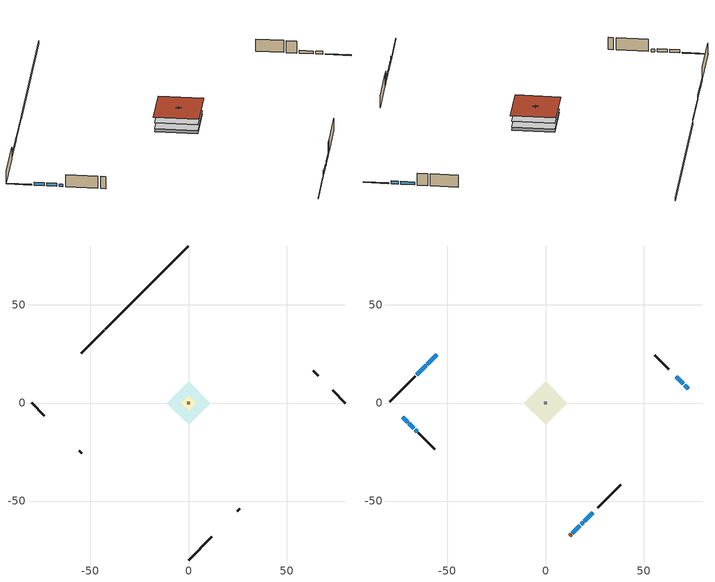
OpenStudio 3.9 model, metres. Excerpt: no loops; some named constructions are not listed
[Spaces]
garage 1
 floor foundation (Slab1 construction): -3.66,0 0,3.66 3.66,0 0,-3.66 z0
 wall outside (Wall1 construction): 66.11,13.98 63.52,16.57 z0.3:5.18
 wall outside (Wall2 construction): 24.76,-55.33 26.05,-54.04 z0.3:5.18
 wall outside (Wall9 construction): -55.84,-24.25 -54.55,-25.54 z0.3:5.18
 wall to conditioned space 1 (Wall5 construction Reversed): 0.65,0.65 -0.65,-0.65 z0.3:5.18
 wall to conditioned space 1 (Wall6 construction Reversed): -0.65,0.65 0.65,-0.65 z0.3:5.18
crawlspace - vented 1
 floor foundation (Slab2 construction): -11.09,0 0,11.09 11.09,0 0,-11.09 z-0.91
 wall outside (RimJoist1 construction): -43.03,37.06 -54.82,25.27 z0.3:0.61
 wall outside (RimJoist2 construction): 80.09,0 73.54,6.55 z0.3:0.61
 wall outside (RimJoist3 construction): 0,-80.09 11.79,-68.3 z0.3:0.61
 wall outside (RimJoist4 construction): -80.09,0 -73.54,-6.55 z0.3:0.61
 wall foundation (FoundationWall1 construction): 0,80.09 -42.37,37.72 z-0.91:0.3
conditioned space 1
 floor to crawlspace - vented 1 (Floor1 construction): -11.09,0 0,11.09 11.09,0 0,-11.09 z0.3
 floor to garage 1 (Floor2 construction): -3.66,0 0,3.66 3.66,0 0,-3.66 z0.3
 floor adiabatic (AdiabaticFloorConstruction): -11.09,0 0,11.09 11.09,0 0,-11.09 z2.74
 wall outside (Wall3 construction): -66.44,13.65 -79.43,0.66 z0.3:5.18
 wall outside (Wall4 construction): 62.86,17.23 55.65,24.44 z0.3:5.18
 wall outside (Wall7 construction): 26.71,-53.38 38.33,-41.76 z0.3:5.18
 wall outside (Wall8 construction): -64.81,-15.28 -56.5,-23.59 z0.3:5.18
 wall outside (AdiabaticWallConstruction): -55.48,24.62 -60.3,19.79 / -60.96,19.13 -65.79,14.3 / 72.88,7.21 71.02,9.08 z0.3:1.46; 70.36,9.73 66.76,13.33 / 19.87,-60.22 24.1,-55.99 z0.3:1.43; 13.75,-66.34 17.53,-62.56 z0.3:1.49; 18.19,-61.9 19.22,-60.87 / -66.47,-13.62 -65.47,-14.62 z0.3:1.25; -69.68,-10.41 -67.13,-12.96 / -72.88,-7.21 -70.33,-9.76 z0.3:1.52
 wall outside (AdiabaticWallConstruction 1): 12.45,-67.64 13.09,-67 z0.3:2.34
 window (WindowConstruction): -55.48,24.61 -60.3,19.79 z0.3:1.46
 window (WindowConstruction 1): -60.96,19.13 -65.79,14.3 z0.3:1.46
 window (WindowConstruction 2): 72.88,7.21 71.02,9.07 z0.3:1.46
 window (WindowConstruction 3): 70.36,9.73 66.76,13.33 z0.3:1.43
 window (WindowConstruction 4): 13.75,-66.34 17.53,-62.56 z0.3:1.49
 window (WindowConstruction 5): 18.19,-61.9 19.22,-60.88 z0.3:1.25
 window (WindowConstruction 6): 19.87,-60.22 24.1,-55.99 z0.3:1.43
 window (WindowConstruction 7): -69.68,-10.41 -67.13,-12.96 z0.3:1.52
 window (WindowConstruction 8): -66.47,-13.62 -65.47,-14.62 z0.3:1.25
 window (WindowConstruction 9): -72.88,-7.21 -70.33,-9.76 z0.3:1.52
 door (Door): 12.45,-67.64 13.09,-67 z0.3:2.34
 ceiling adiabatic (AdiabaticFloorConstruction): 0,-11.09 11.09,0 0,11.09 -11.09,0 z2.74
 roof outside (Roof1 construction): 0,11.68 -11.68,0 0,-11.68 11.68,0 z5.18
[Material] Roughness=Rough
Name | Thickness {m} | Conductivity {W/m-K} | Density {kg/m3} | Specific Heat {J/kg-K} | Thermal Absorptance | Solar Absorptance | Visible Absorptance
osb sheathing 0.75 in. | 0.01905 | 0.115458 | 512.64 | 1214.23 | 0.9 | 0.7 | 0.7
gypsum board | 0.0127 | 0.160291 | 801 | 837.4 | 0.9 | 0.6 | 0.6
osb sheathing 0.5 in. 1; osb sheathing 0.5 in. 2 | 0.0127 | 0.115458 | 512.64 | 1214.23
wall stud and cavity 2 | 0.1397 | 0.335416 | 139.0536 | 1170.24 | 0.9 | 0.7 | 0.7
floor stud and cavity | 0.1397 | 0.923637 | 92.3553 | 1139.71 | 0.9 | 0.7 | 0.7
floor covering | 0.0127 | 0.0433444 | 54.468 | 1339.84 | 0.9 | 0.6 | 0.6
[Construction]
Wall5 construction: osb sheathing 0.5 in. 1, wall stud and cavity 2, gypsum board
Wall6 construction: osb sheathing 0.5 in. 2, wall stud and cavity 2, gypsum board
Floor1 construction Reversed: floor covering, osb sheathing 0.75 in., floor stud and cavity
[Schedule:Ruleset]
Name | Default Day Schedule
cooling season schedule | cooling season schedule default day
natural vent schedule | natural vent schedule default day
[Schedule:Day]
cooling season schedule default day; cooling season schedule day; cooling season schedule day 2; natural vent schedule default day: 24, 0, 0
cooling season schedule day 1; natural vent schedule day: 24, 0, 1
[Schedule:Rule] Apply Monday=Yes; Apply Wednesday=Yes; Apply Friday=Yes; Date Specification Type=DateRange; Start Day=1
Name | Schedule Ruleset | Rule Order | Day Schedule | Apply Sunday | Apply Tuesday | Apply Thursday | Apply Saturday | Start Month | End Month | End Day
cooling season schedule allday rule | cooling season schedule | 2 | cooling season schedule day | Yes | Yes | Yes | Yes | 1 | 5 | 31
cooling season schedule allday rule 1 | cooling season schedule | 1 | cooling season schedule day 1 | Yes | Yes | Yes | Yes | 6 | 9 | 30
cooling season schedule allday rule 2 | cooling season schedule | 0 | cooling season schedule day 2 | Yes | Yes | Yes | Yes | 10 | 12 | 31
natural vent schedule rule | natural vent schedule | 0 | natural vent schedule day | No | No | No | No | 1 | 12 | 31
